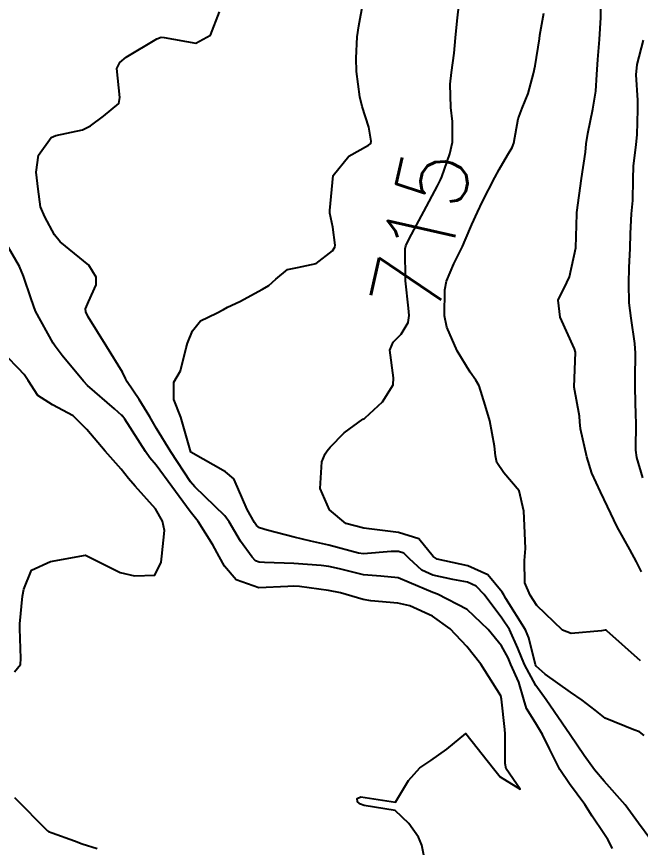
# Model space of a CAD drawing. Header units: metres. Extents: x 298520 to 308411, y 7433745 to 7450750.
# Drawn here: x 301857.1 to 301892.99, y 7442098.03 to 7442145.82 of the extents above; entities that cross this region are included whole.
import ezdxf
from ezdxf.enums import TextEntityAlignment as Align

# ---------------------------------------------------------------- set-up
doc = ezdxf.new("R2010")
doc.units = ezdxf.units.M
doc.header["$LTSCALE"] = 10
for name, color, linetype in [('Cotas', 45, 'Continuous'), ('Curvas de Nivel 1m', 11, 'Continuous'), ('Curvas de Nivel 5m', 15, 'Continuous')]:
    doc.layers.add(name, color=color, linetype=linetype)
doc.styles.add('Style-STANDARD', font='STANDARD.shx')

msp = doc.modelspace()

# ---------------------------------------------------------------- linework, layer by layer
at = {"layer": 'Curvas de Nivel 1m', "flags": 128}
for points, elevation in [([(301893.592, 7442098.453), (301892.883, 7442099.423), (301892.109, 7442100.468), (301890.913, 7442101.829), (301890.352, 7442102.489), (301889.754, 7442103.32), (301888.943, 7442104.51), (301887.574, 7442106.524), (301886.975, 7442107.333), (301886.313, 7442108.54), (301885.947, 7442109.491), (301885.462, 7442110.553), (301885.023, 7442111.217), (301883.996, 7442112.566), (301883.534, 7442113.059), (301883.05, 7442113.276), (301882.199, 7442113.441), (301881.054, 7442113.683), (301880.412, 7442113.965), (301879.706, 7442114.62), (301879.386, 7442114.945), (301879.067, 7442115.044), (301878.647, 7442115.055), (301877.066, 7442114.916), (301876.773, 7442114.946), (301875.07, 7442115.408), (301874.023, 7442115.636), (301873.075, 7442115.876), (301871.517, 7442116.277), (301871.08, 7442116.403), (301870.909, 7442116.55), (301870.796, 7442116.724), (301870.362, 7442117.463), (301869.813, 7442118.74), (301869.608, 7442119.233), (301869.122, 7442119.64), (301867.133, 7442120.77), (301866.551, 7442122.776), (301866.157, 7442123.796), (301866.152, 7442124.78), (301866.525, 7442125.441), (301866.865, 7442126.773), (301866.939, 7442127.041), (301867.217, 7442127.739), (301867.683, 7442128.309), (301868.6, 7442128.756), (301869.015, 7442128.973), (301869.237, 7442129.109), (301869.937, 7442129.436), (301871.247, 7442130.132), (301871.612, 7442130.354), (301872.01, 7442130.712), (301872.693, 7442131.274), (301873.263, 7442131.392), (301874.339, 7442131.612), (301875.278, 7442132.336), (301875.404, 7442132.546), (301875.429, 7442132.669), (301875.293, 7442133.713), (301875.132, 7442134.503), (301875.126, 7442134.673), (301875.323, 7442136.67), (301876.213, 7442137.788), (301877.349, 7442138.413), (301877.476, 7442138.524), (301877.506, 7442138.648), (301877.361, 7442139.46), (301876.99, 7442140.654), (301876.839, 7442141.195), (301876.653, 7442142.657), (301876.644, 7442143.418), (301876.698, 7442144.657), (301876.793, 7442145.292), (301877.049, 7442146.654)], 714), ([(301893.057, 7442113.881), (301892.762, 7442114.463), (301892.378, 7442115.159), (301891.649, 7442116.474), (301891.1, 7442117.629), (301890.69, 7442118.486), (301890.191, 7442119.561), (301889.9, 7442120.498), (301889.548, 7442122.113), (301889.51, 7442122.505), (301889.49, 7442122.829), (301889.183, 7442124.51), (301889.251, 7442126.509), (301889.206, 7442126.697), (301888.371, 7442128.519), (301888.254, 7442129.509), (301888.751, 7442130.515), (301888.918, 7442130.851), (301889.273, 7442132.51), (301889.332, 7442134.48), (301889.335, 7442134.51), (301889.34, 7442134.546), (301889.607, 7442136.506), (301889.829, 7442138.019), (301889.874, 7442138.502), (301889.957, 7442139.099), (301890.257, 7442140.497), (301890.419, 7442141.531), (301890.491, 7442142.494), (301890.548, 7442143.35), (301890.643, 7442144.492), (301890.706, 7442145.761), (301890.714, 7442146.491)], 717), ([(301891.384, 7442097.955), (301891.113, 7442098.478), (301890.876, 7442098.832), (301890.22, 7442099.824), (301889.796, 7442100.496), (301888.91, 7442101.678), (301888.353, 7442102.516), (301887.762, 7442103.695), (301887.361, 7442104.526), (301886.95, 7442105.196), (301886.44, 7442106.02), (301886.289, 7442106.54), (301885.992, 7442107.531), (301885.541, 7442108.552), (301885.376, 7442108.934), (301885.003, 7442109.615), (301884.227, 7442110.568), (301883.03, 7442111.707), (301881.324, 7442112.597), (301881.044, 7442112.69), (301879.693, 7442113.264), (301879.052, 7442113.535), (301878.056, 7442113.636), (301877.054, 7442113.711), (301875.676, 7442114.045), (301875.058, 7442114.19), (301874.629, 7442114.247), (301873.06, 7442114.364), (301871.36, 7442114.417), (301871.06, 7442114.426), (301870.849, 7442114.511), (301870.651, 7442114.726), (301869.985, 7442115.649), (301869.339, 7442116.746), (301869.088, 7442117.104), (301867.361, 7442118.768), (301867.116, 7442119.054), (301865.969, 7442120.782), (301865.153, 7442122.122), (301864.76, 7442122.796), (301864.159, 7442123.791), (301863.457, 7442124.816), (301863.36, 7442124.993), (301863.188, 7442125.358), (301862.289, 7442126.829), (301861.228, 7442128.541), (301861.077, 7442128.842), (301861.062, 7442129.014), (301861.239, 7442129.411), (301861.687, 7442130.397), (301861.676, 7442130.836), (301861.263, 7442131.527), (301859.604, 7442132.857), (301859.287, 7442133.268), (301858.73, 7442134.301), (301858.485, 7442134.872), (301858.335, 7442135.897), (301858.231, 7442136.876), (301858.362, 7442137.851), (301859.087, 7442138.864), (301859.354, 7442138.986), (301860.891, 7442139.311), (301861.36, 7442139.531), (301862.099, 7442140.099), (301862.989, 7442140.824), (301863.044, 7442141.157), (301862.868, 7442142.825), (301863.048, 7442143.183), (301863.41, 7442143.482), (301865.17, 7442144.543), (301865.421, 7442144.637), (301865.587, 7442144.623), (301867.418, 7442144.289), (301868.252, 7442144.758), (301868.782, 7442146.096)], 713), ([(301892.996, 7442108.767), (301891.065, 7442110.479), (301891.014, 7442110.521), (301890.962, 7442110.532), (301890.747, 7442110.484), (301889.011, 7442110.327), (301888.516, 7442110.515), (301887.034, 7442111.943), (301886.648, 7442112.534), (301886.335, 7442113.252), (301886.323, 7442114.537), (301886.388, 7442115.219), (301886.324, 7442116.538), (301886.274, 7442117.36), (301886.011, 7442118.541), (301885.123, 7442119.569), (301884.739, 7442120.166), (301884.651, 7442120.557), (301884.597, 7442121.102), (301884.321, 7442122.563), (301884.067, 7442123.462), (301883.705, 7442124.572), (301883.524, 7442124.913), (301883.191, 7442125.356), (301882.447, 7442126.588), (301881.857, 7442127.96), (301881.72, 7442128.595), (301881.735, 7442130.108), (301881.843, 7442130.594), (301882.254, 7442131.604), (301882.75, 7442132.585), (301882.917, 7442132.953), (301883.296, 7442133.858), (301883.622, 7442134.575), (301883.911, 7442135.173), (301884.623, 7442136.561), (301884.867, 7442137.02), (301885.342, 7442137.847), (301885.617, 7442138.28), (301885.712, 7442138.546), (301885.966, 7442139.945), (301886.188, 7442140.542), (301886.529, 7442141.391), (301886.84, 7442142.536), (301886.944, 7442142.99), (301887.183, 7442144.532), (301887.213, 7442144.744), (301887.438, 7442146.022)], 716), ([(301893.121, 7442119.276), (301892.788, 7442120.463), (301892.733, 7442120.87), (301892.74, 7442122.464), (301892.734, 7442122.898), (301892.68, 7442124.465), (301892.679, 7442124.974), (301892.707, 7442126.465), (301892.67, 7442127.007), (301892.452, 7442128.468), (301892.351, 7442129.359), (301892.331, 7442130.469), (301892.35, 7442131.381), (301892.392, 7442132.469), (301892.413, 7442133.341), (301892.479, 7442134.468), (301892.544, 7442135.234), (301892.568, 7442136.468), (301892.587, 7442137.215), (301892.754, 7442138.466), (301892.812, 7442139.011), (301892.85, 7442140.465), (301892.841, 7442141.002), (301892.751, 7442142.466), (301892.799, 7442143.069), (301893.158, 7442144.463)], 718), ([(301880.719, 7442096.602), (301880.423, 7442098.161), (301880.223, 7442098.61), (301879.661, 7442099.399), (301878.888, 7442100.149), (301877.094, 7442100.445), (301876.891, 7442100.504), (301876.717, 7442100.652), (301876.701, 7442100.847), (301876.897, 7442100.926), (301878.893, 7442100.63), (301879.65, 7442101.881), (301880.294, 7442102.609), (301880.927, 7442103.034), (301881.85, 7442103.674), (301882.943, 7442104.58), (301884.542, 7442102.564), (301884.916, 7442102.089), (301886.065, 7442101.384), (301885.273, 7442102.555), (301885.216, 7442102.846), (301885.202, 7442104.556), (301885.189, 7442104.8), (301885.006, 7442106.559), (301884.966, 7442106.754), (301883.815, 7442108.572), (301883.003, 7442109.591), (301882.051, 7442110.59), (301881.024, 7442111.328), (301879.724, 7442111.929), (301879.035, 7442112.085), (301877.48, 7442112.202), (301877.038, 7442112.29), (301875.73, 7442112.663), (301875.044, 7442112.806), (301873.377, 7442113.026), (301873.046, 7442113.053), (301872.708, 7442113.042), (301871.045, 7442112.953), (301869.733, 7442113.423), (301869.057, 7442114.195), (301868.758, 7442114.753), (301868.393, 7442115.434), (301867.553, 7442116.765), (301867.092, 7442117.356), (301866.03, 7442118.781), (301865.125, 7442120.008), (301864.772, 7442120.438), (301864.512, 7442120.799), (301863.327, 7442122.651), (301863.21, 7442122.819), (301863.192, 7442122.849), (301863.164, 7442122.88), (301862.731, 7442123.261), (301861.181, 7442124.606), (301860.943, 7442124.842), (301859.733, 7442126.32), (301859.325, 7442126.859), (301859.206, 7442127.036), (301858.199, 7442128.876), (301857.941, 7442129.581), (301857.508, 7442130.886), (301857.261, 7442131.443), (301856.434, 7442132.898)], 712), ([(301856.985, 7442108.13), (301857.319, 7442108.557), (301857.346, 7442108.886), (301857.289, 7442110.609), (301857.291, 7442110.887), (301857.447, 7442112.476), (301857.52, 7442112.885), (301857.952, 7442113.982), (301859.059, 7442114.476), (301861.063, 7442114.84), (301863.053, 7442113.847), (301863.885, 7442113.641), (301865.052, 7442113.694), (301865.415, 7442114.43), (301865.46, 7442114.786), (301865.609, 7442116.253), (301865.496, 7442116.786), (301865.094, 7442117.51), (301863.92, 7442118.808), (301863.547, 7442119.243), (301863.123, 7442119.793), (301862.202, 7442120.829), (301861.151, 7442122.072), (301860.357, 7442122.848), (301859.169, 7442123.49), (301858.326, 7442124.025), (301857.762, 7442124.881), (301857.531, 7442125.23), (301857.19, 7442125.596), (301855.913, 7442126.903)], 711), ([(301856.984, 7442100.889), (301858.874, 7442098.981), (301858.942, 7442098.938), (301859.143, 7442098.866), (301860.426, 7442098.404), (301860.867, 7442098.239), (301861.739, 7442097.956)], 712)]:
    msp.add_lwpolyline(points, dxfattribs=dict(at, elevation=elevation))
at = {"layer": 'Curvas de Nivel 5m', "elevation": 715, "flags": 128}
msp.add_lwpolyline([(301893.198, 7442104.457), (301892.945, 7442104.666), (301892.614, 7442104.795), (301890.953, 7442105.464), (301890.385, 7442105.917), (301889.647, 7442106.5), (301888.97, 7442106.952), (301887.512, 7442107.998), (301886.992, 7442108.452), (301886.953, 7442108.531), (301886.562, 7442110.09), (301886.37, 7442110.54), (301885.248, 7442112.34), (301885.128, 7442112.549), (301885.044, 7442112.704), (301884.207, 7442113.715), (301883.059, 7442114.217), (301881.3, 7442114.598), (301881.065, 7442114.765), (301880.243, 7442115.781), (301879.078, 7442116.136), (301877.382, 7442116.345), (301877.08, 7442116.391), (301876.036, 7442116.66), (301875.095, 7442117.444), (301874.565, 7442118.678), (301874.665, 7442120.214), (301874.859, 7442120.674), (301874.967, 7442120.841), (301875.139, 7442121.055), (301875.94, 7442121.873), (301877.03, 7442122.651), (301877.112, 7442122.702), (301877.164, 7442122.738), (301878.15, 7442123.664), (301878.76, 7442124.634), (301878.783, 7442125.038), (301878.569, 7442126.636), (301878.758, 7442127.086), (301879.217, 7442127.545), (301879.632, 7442128.219), (301879.687, 7442128.623), (301879.654, 7442129.041), (301879.473, 7442130.627), (301879.451, 7442132.457), (301879.493, 7442132.627), (301879.692, 7442133.028), (301880.526, 7442134.612), (301881.318, 7442136.074), (301881.498, 7442136.422), (301881.572, 7442136.598), (301882.017, 7442137.919), (301882.183, 7442138.592), (301882.17, 7442139.787), (301882.086, 7442140.593), (301882.042, 7442141.938), (301882.114, 7442142.593), (301882.279, 7442143.722), (301882.344, 7442144.591), (301882.45, 7442145.573), (301882.559, 7442146.589)], dxfattribs=at)

# ---------------------------------------------------------------- texts
at = {"layer": 'Cotas', "style": 'Style-STANDARD'}
msp.add_text('715', height=4, rotation=77.1931, dxfattribs=at).set_placement((301880.366, 7442133.47, 715), align=Align.MIDDLE_CENTER)

doc.saveas('drawing.dxf')
